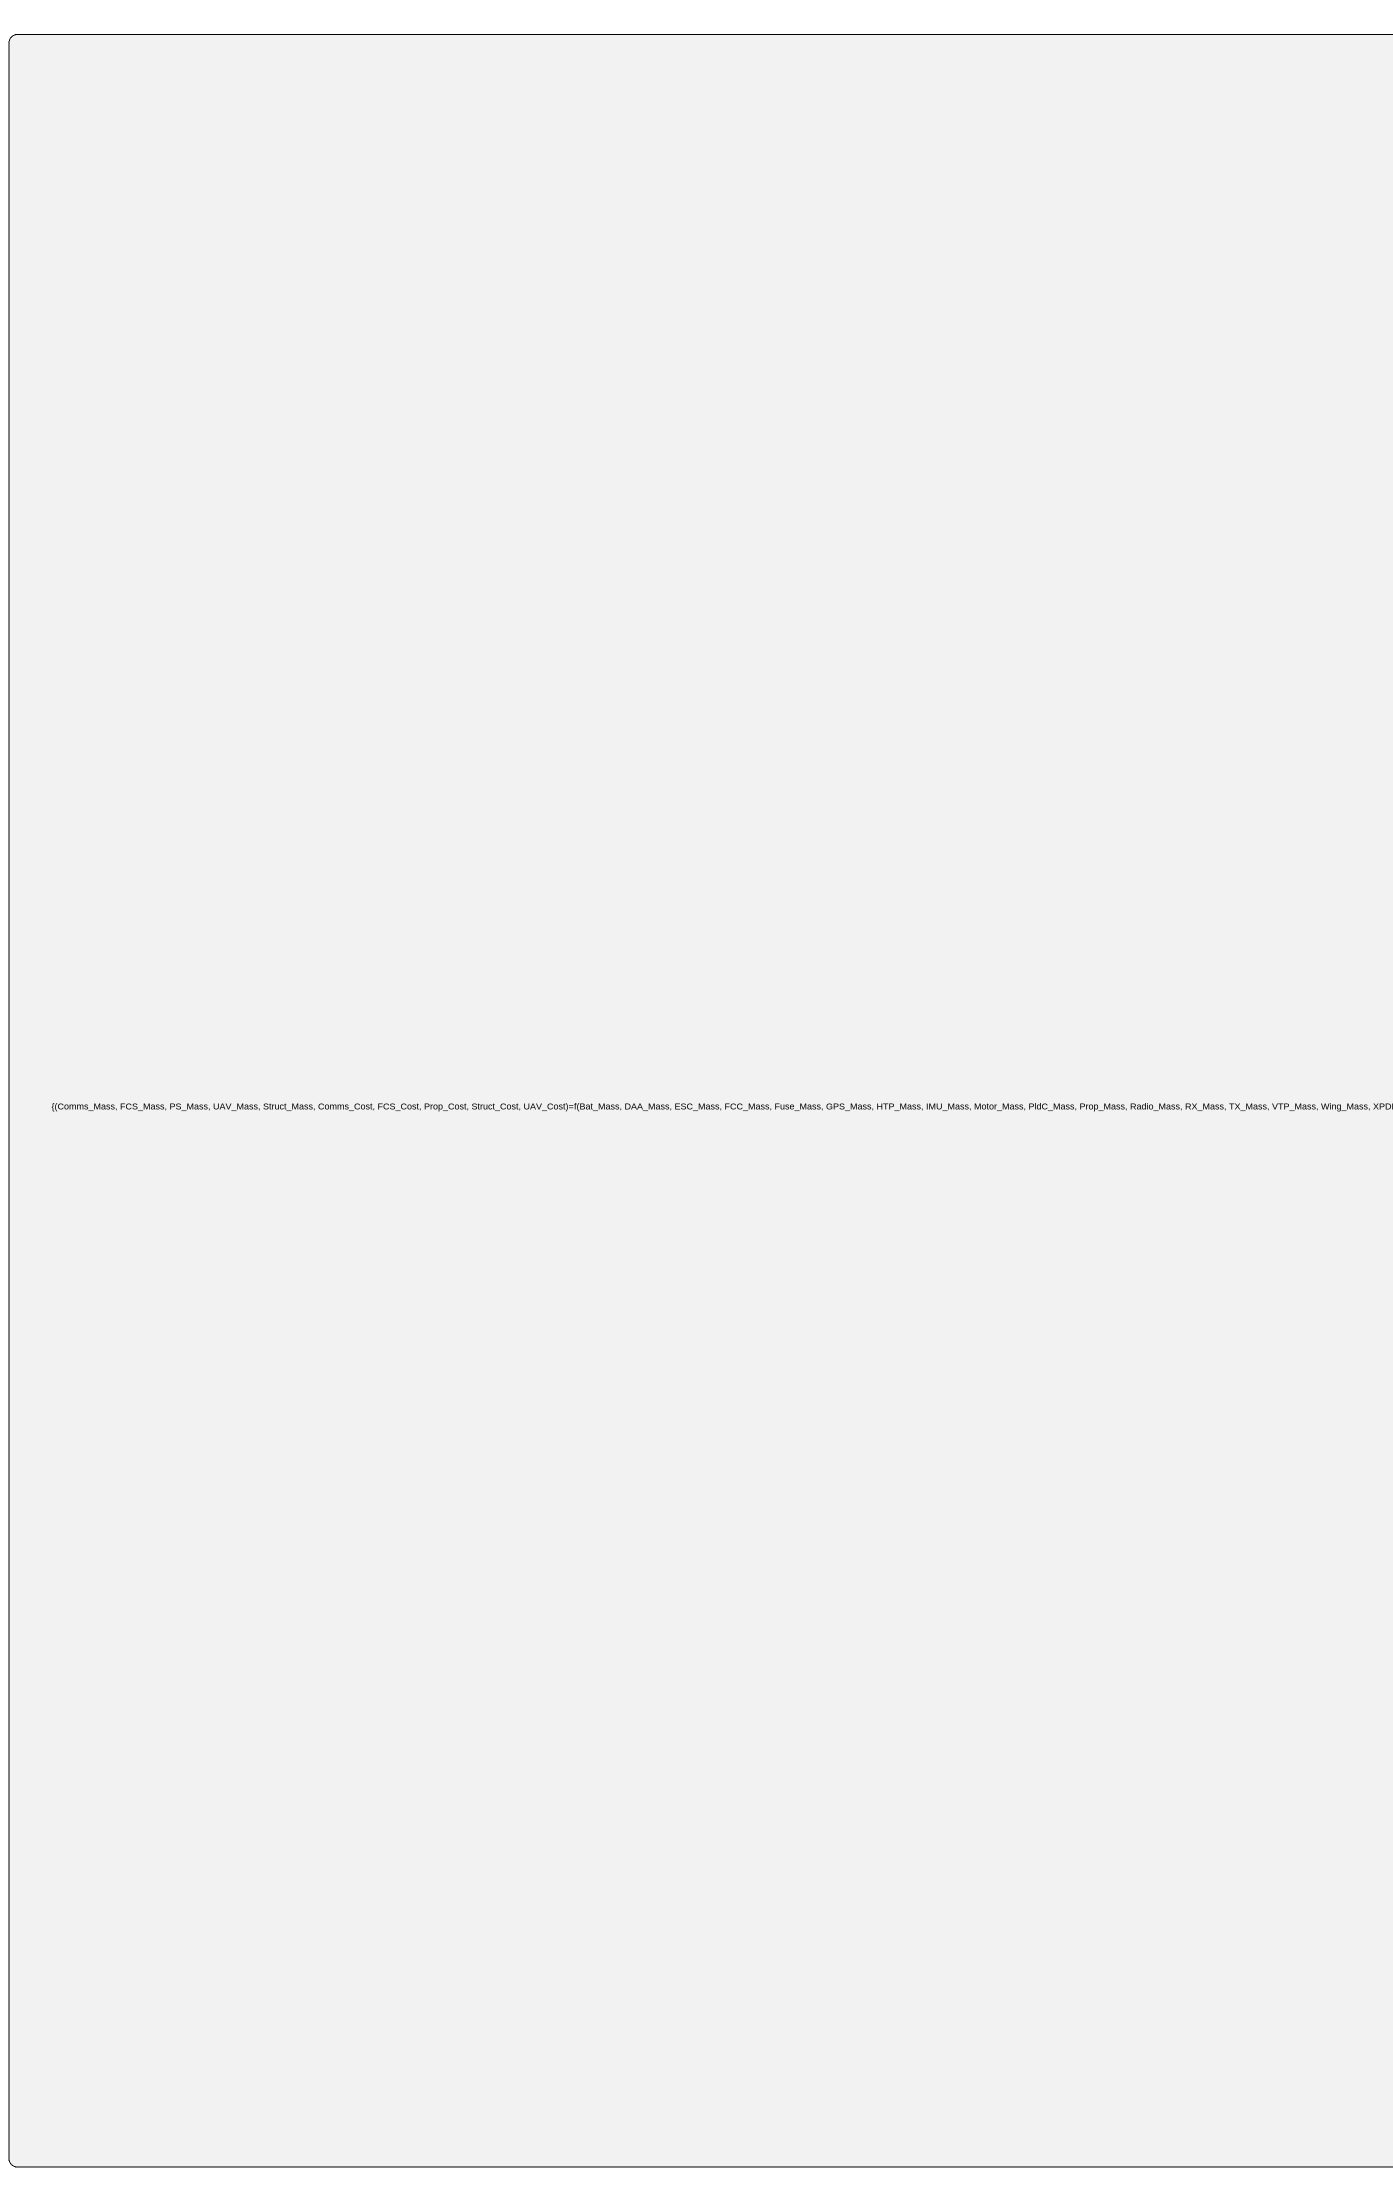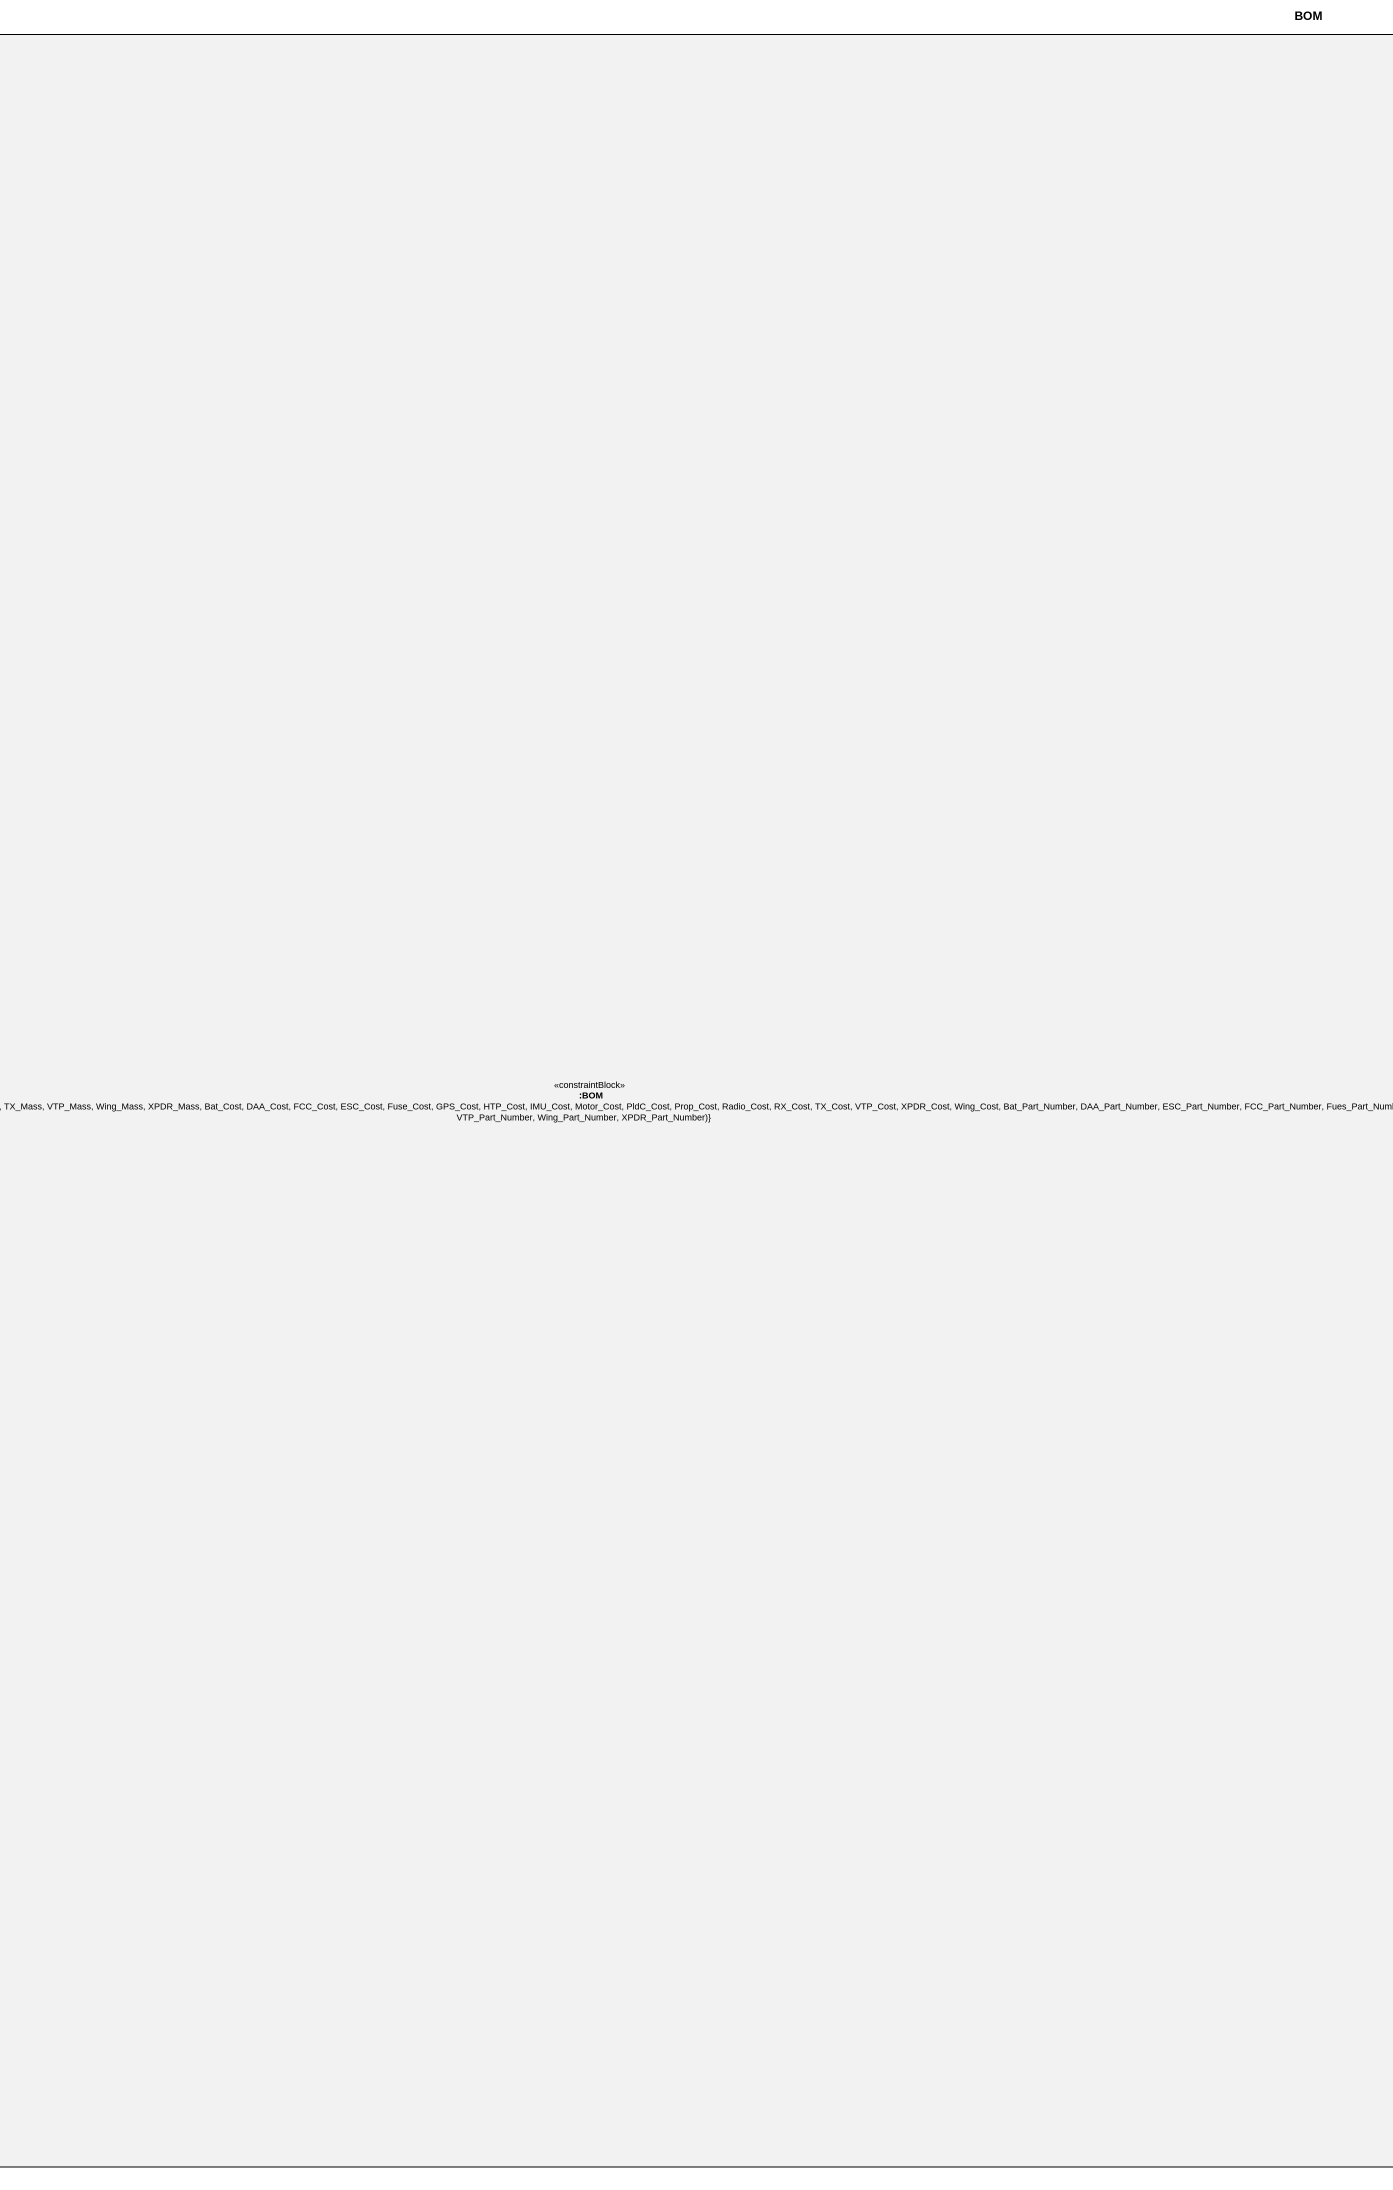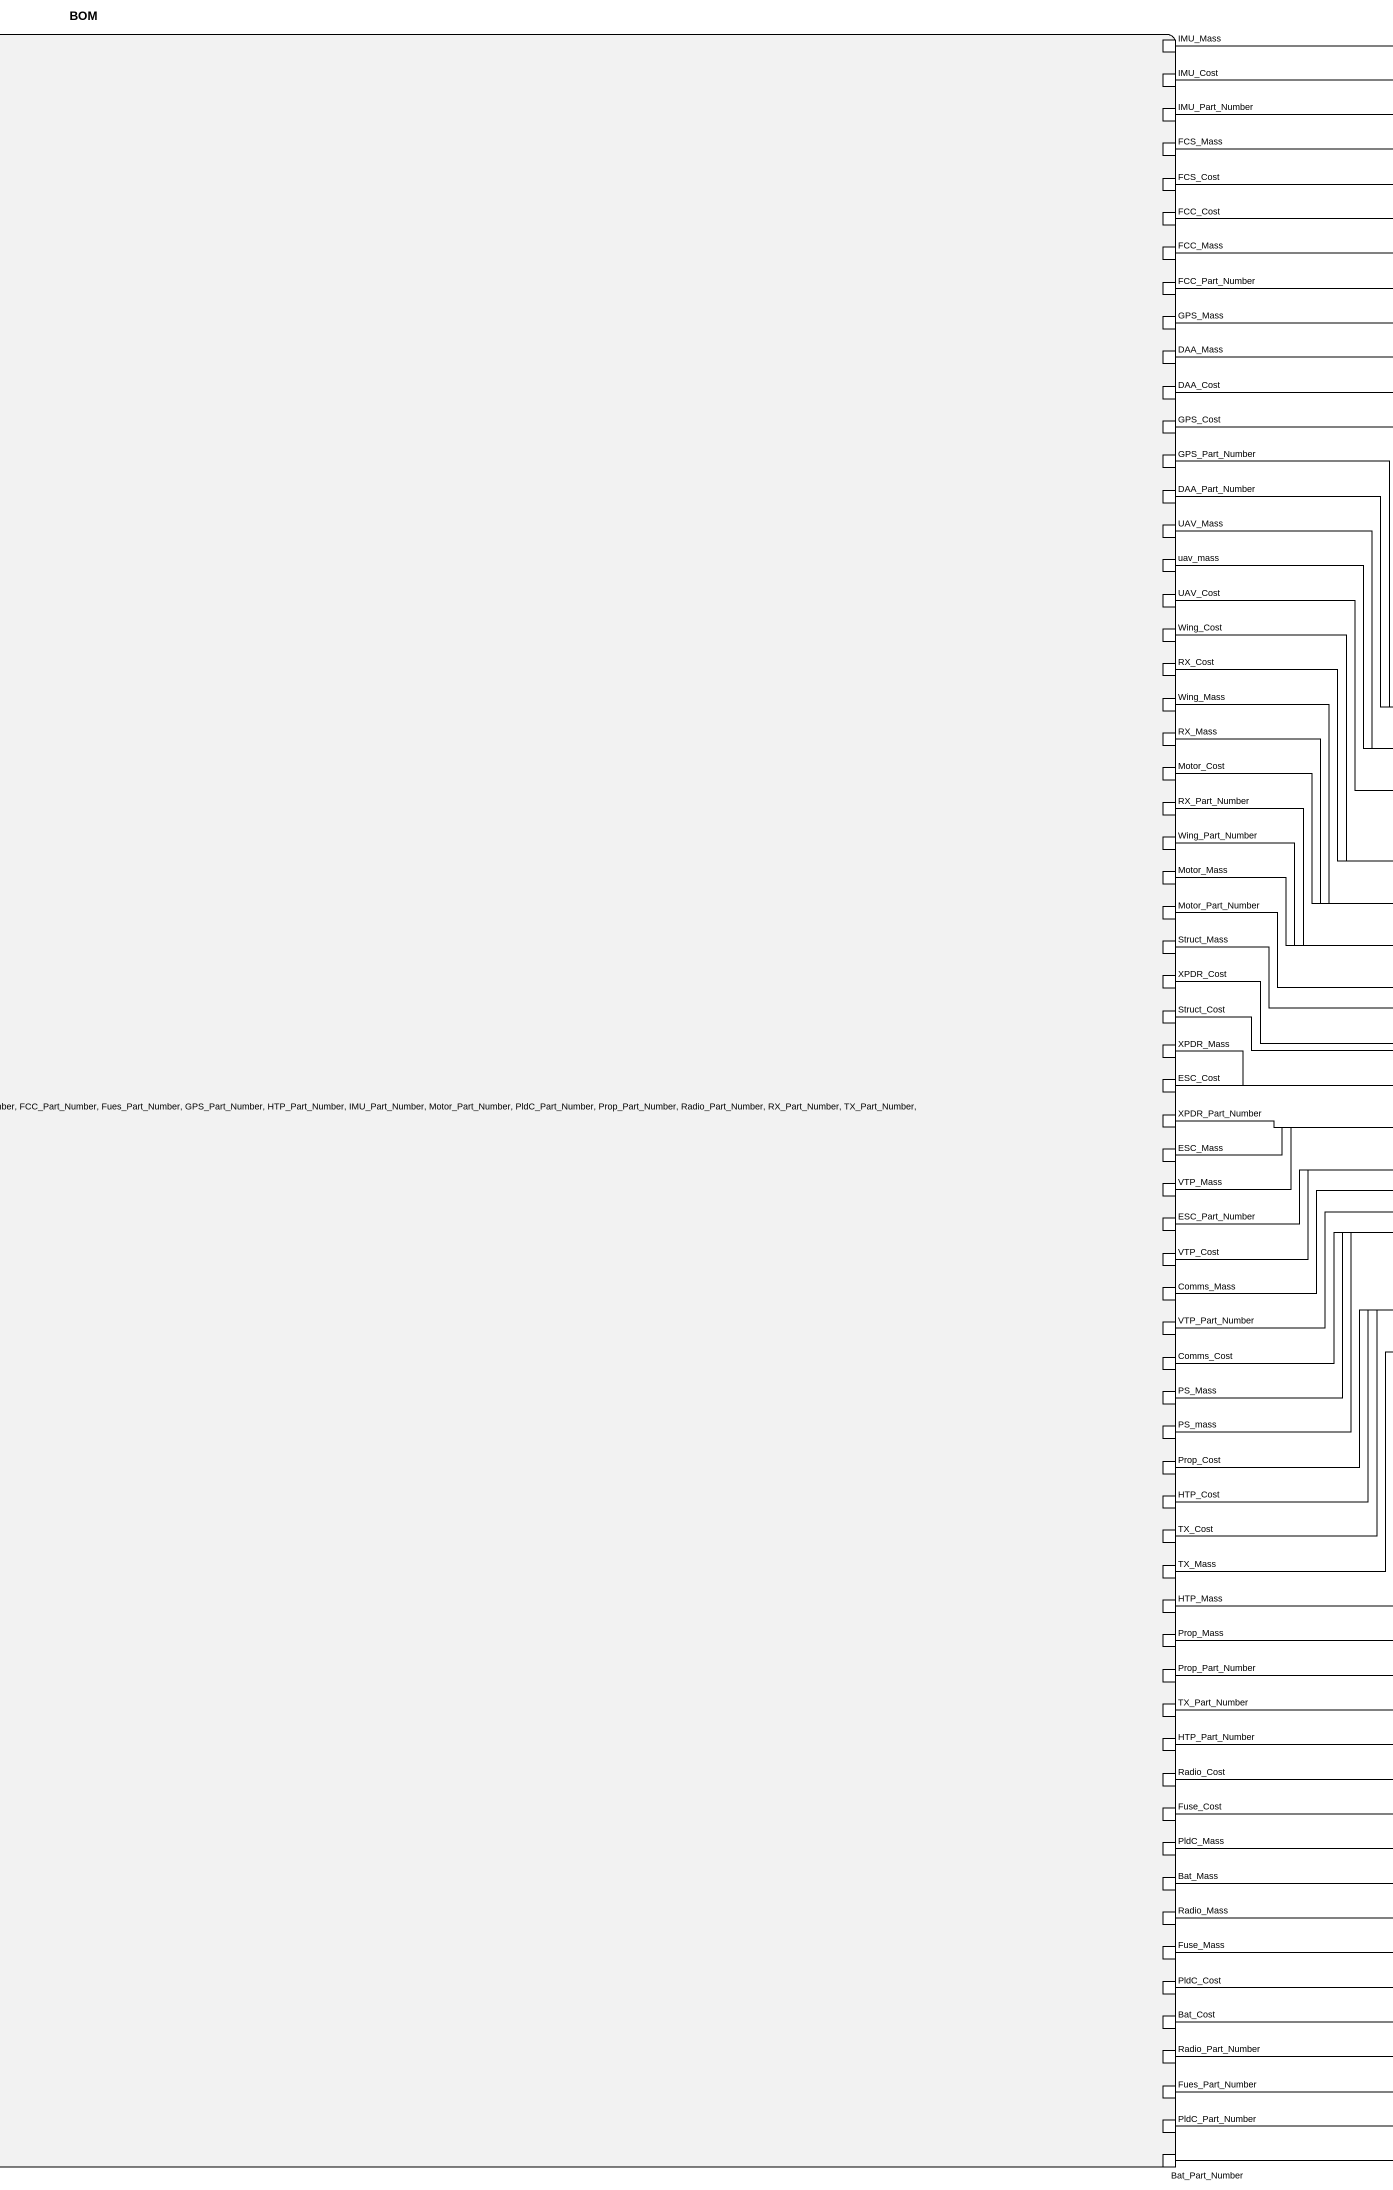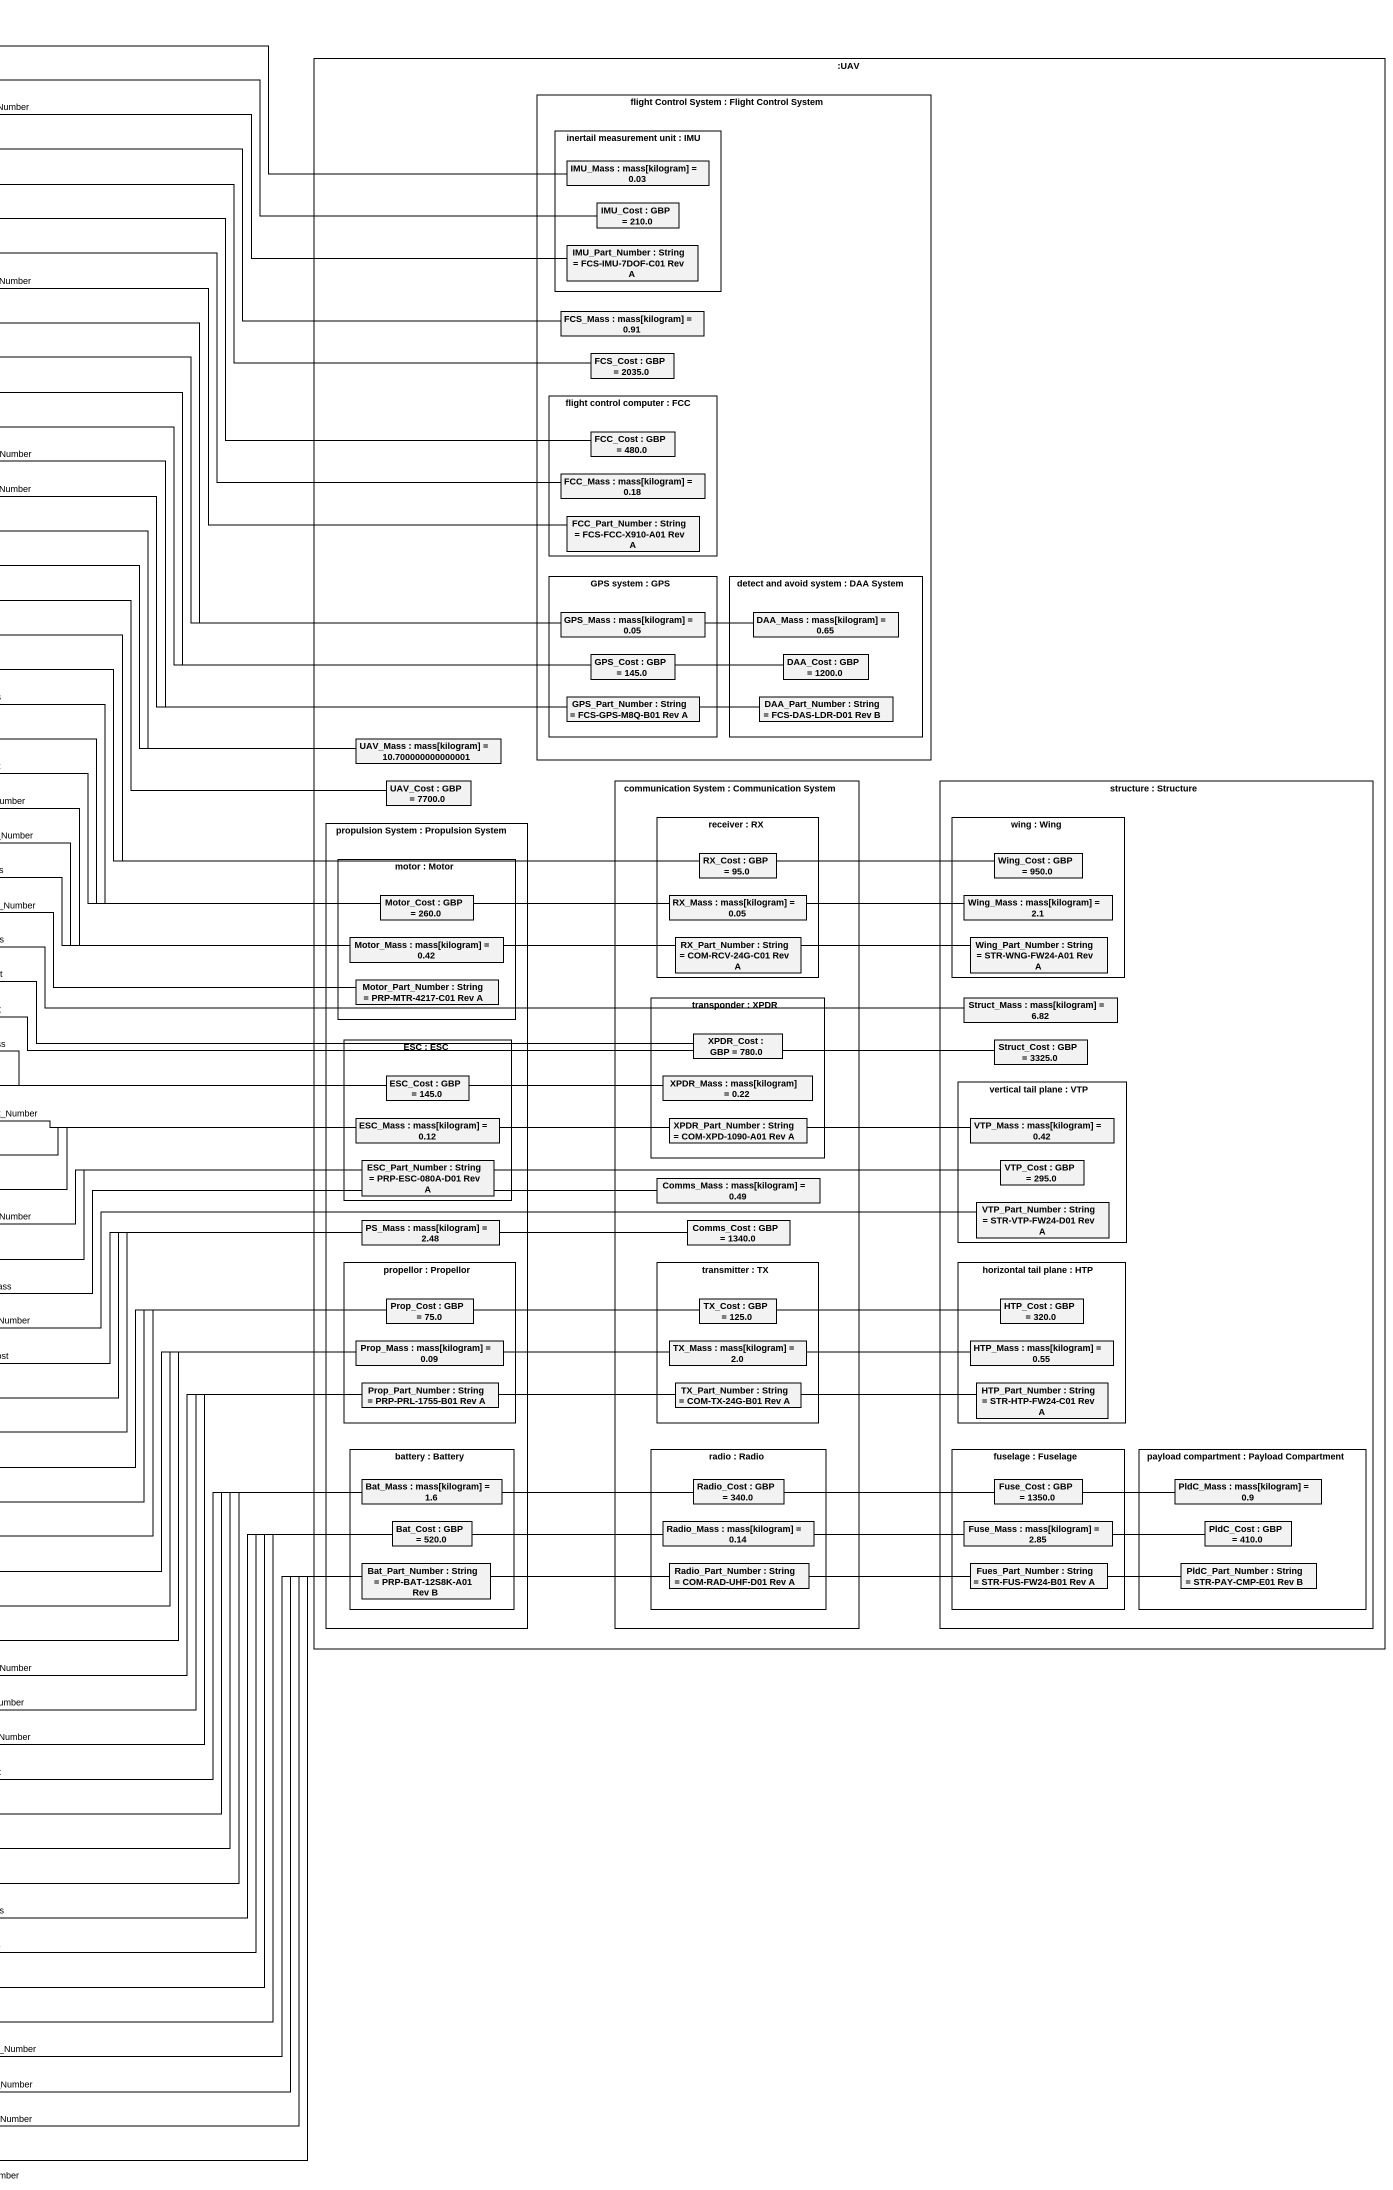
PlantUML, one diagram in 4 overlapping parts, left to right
@startuml
title BOM
rectangle ":BOM\n{(Comms_Mass, FCS_Mass, PS_Mass, UAV_Mass, Struct_Mass, Comms_Cost, FCS_Cost, Prop_Cost, Struct_Cost, UAV_Cost)=f(Bat_Mass, DAA_Mass, ESC_Mass, FCC_Mass, Fuse_Mass, GPS_Mass, HTP_Mass, IMU_Mass, Motor_Mass, PldC_Mass, Prop_Mass, Radio_Mass, RX_Mass, TX_Mass, VTP_Mass, Wing_Mass, XPDR_Mass, Bat_Cost, DAA_Cost, FCC_Cost, ESC_Cost, Fuse_Cost, GPS_Cost, HTP_Cost, IMU_Cost, Motor_Cost, PldC_Cost, Prop_Cost, Radio_Cost, RX_Cost, TX_Cost, VTP_Cost, XPDR_Cost, Wing_Cost, Bat_Part_Number, DAA_Part_Number, ESC_Part_Number, FCC_Part_Number, Fues_Part_Number, GPS_Part_Number, HTP_Part_Number, IMU_Part_Number, Motor_Part_Number, PldC_Part_Number, Prop_Part_Number, Radio_Part_Number, RX_Part_Number, TX_Part_Number, VTP_Part_Number, Wing_Part_Number, XPDR_Part_Number)}" as BOM <<constraintBlock>> {
  port IMU_Mass
  port IMU_Cost
  port IMU_Part_Number
  port FCS_Mass
  port FCS_Cost
  port FCC_Cost
  port FCC_Mass
  port FCC_Part_Number
  port DAA_Mass
  port GPS_Mass
  port DAA_Cost
  port GPS_Cost
  port GPS_Part_Number
  port DAA_Part_Number
  port UAV_Mass
  port uav_mass
  port UAV_Cost
  port RX_Cost
  port Wing_Cost
  port Wing_Mass
  port RX_Mass
  port Motor_Cost
  port RX_Part_Number
  port Wing_Part_Number
  port Motor_Mass
  port Motor_Part_Number
  port Struct_Mass
  port Struct_Cost
  port XPDR_Cost
  port XPDR_Mass
  port ESC_Cost
  port XPDR_Part_Number
  port "ESC_Mass" as ESC_Mass_2
  port "VTP_Mass" as VTP_Mass_2
  port "ESC_Part_Number" as ESC_Part_Number_2
  port "VTP_Cost" as VTP_Cost_2
  port "Comms_Mass" as Comms_Mass_2
  port "Comms_Cost" as Comms_Cost_2
  port "VTP_Part_Number" as VTP_Part_Number_2
  port "PS_Mass" as PS_Mass_2
  port PS_mass
  port "Prop_Cost" as Prop_Cost_2
  port "HTP_Cost" as HTP_Cost_2
  port "TX_Cost" as TX_Cost_2
  port "TX_Mass" as TX_Mass_2
  port "HTP_Mass" as HTP_Mass_2
  port "Prop_Part_Number" as Prop_Part_Number_2
  port "Prop_Mass" as Prop_Mass_2
  port "TX_Part_Number" as TX_Part_Number_2
  port "HTP_Part_Number" as HTP_Part_Number_2
  port "Radio_Cost" as Radio_Cost_2
  port "Fuse_Cost" as Fuse_Cost_2
  port "PldC_Mass" as PldC_Mass_2
  port "Bat_Mass" as Bat_Mass_2
  port "Radio_Mass" as Radio_Mass_2
  port "Fuse_Mass" as Fuse_Mass_2
  port "PldC_Cost" as PldC_Cost_2
  port "Bat_Cost" as Bat_Cost_2
  port "Radio_Part_Number" as Radio_Part_Number_2
  port "Fues_Part_Number" as Fues_Part_Number_2
  port "PldC_Part_Number" as PldC_Part_Number_2
  port "Bat_Part_Number" as Bat_Part_Number_2
}
rectangle ":UAV" as UAV {
  rectangle "flight Control System : Flight Control System" as flight_Control_System {
    rectangle "inertail measurement unit : IMU" as inertail_measurement_unit {
      rectangle "IMU_Mass : mass[kilogram] = 0.03" as IMU_Mass_2
      rectangle "IMU_Cost : GBP = 210.0" as IMU_Cost_2
      rectangle "IMU_Part_Number : String = FCS-IMU-7DOF-C01 Rev A" as IMU_Part_Number_2
    }
    rectangle "FCS_Mass : mass[kilogram] = 0.91" as FCS_Mass_2
    rectangle "FCS_Cost : GBP = 2035.0" as FCS_Cost_2
    rectangle "flight control computer : FCC" as flight_control_computer {
      rectangle "FCC_Cost : GBP = 480.0" as FCC_Cost_2
      rectangle "FCC_Mass : mass[kilogram] = 0.18" as FCC_Mass_2
      rectangle "FCC_Part_Number : String = FCS-FCC-X910-A01 Rev A" as FCC_Part_Number_2
    }
    rectangle "GPS system : GPS" as GPS_system {
      rectangle "GPS_Mass : mass[kilogram] = 0.05" as GPS_Mass_2
      rectangle "GPS_Cost : GBP = 145.0" as GPS_Cost_2
      rectangle "GPS_Part_Number : String = FCS-GPS-M8Q-B01 Rev A" as GPS_Part_Number_2
    }
    rectangle "detect and avoid system : DAA System" as detect_and_avoid_system {
      rectangle "DAA_Mass : mass[kilogram] = 0.65" as DAA_Mass_2
      rectangle "DAA_Cost : GBP = 1200.0" as DAA_Cost_2
      rectangle "DAA_Part_Number : String = FCS-DAS-LDR-D01 Rev B" as DAA_Part_Number_2
    }
  }
  rectangle "UAV_Mass : mass[kilogram] = 10.700000000000001" as UAV_Mass_2
  rectangle "UAV_Cost : GBP = 7700.0" as UAV_Cost_2
  rectangle "communication System : Communication System" as communication_System {
    rectangle "receiver : RX" as receiver {
      rectangle "RX_Cost : GBP = 95.0" as RX_Cost_2
      rectangle "RX_Mass : mass[kilogram] = 0.05" as RX_Mass_2
      rectangle "RX_Part_Number : String = COM-RCV-24G-C01 Rev A" as RX_Part_Number_2
    }
    rectangle "transponder : XPDR" as transponder {
      rectangle "XPDR_Cost : GBP = 780.0" as XPDR_Cost_2
      rectangle "XPDR_Mass : mass[kilogram] = 0.22" as XPDR_Mass_2
      rectangle "XPDR_Part_Number : String = COM-XPD-1090-A01 Rev A" as XPDR_Part_Number_2
    }
    rectangle "Comms_Mass : mass[kilogram] = 0.49" as Comms_Mass
    rectangle "Comms_Cost : GBP = 1340.0" as Comms_Cost
    rectangle "transmitter : TX" as transmitter {
      rectangle "TX_Cost : GBP = 125.0" as TX_Cost
      rectangle "TX_Mass : mass[kilogram] = 2.0" as TX_Mass
      rectangle "TX_Part_Number : String = COM-TX-24G-B01 Rev A" as TX_Part_Number
    }
    rectangle "radio : Radio" as radio {
      rectangle "Radio_Cost : GBP = 340.0" as Radio_Cost
      rectangle "Radio_Mass : mass[kilogram] = 0.14" as Radio_Mass
      rectangle "Radio_Part_Number : String = COM-RAD-UHF-D01 Rev A" as Radio_Part_Number
    }
  }
  rectangle "structure : Structure" as structure {
    rectangle "wing : Wing" as wing {
      rectangle "Wing_Cost : GBP = 950.0" as Wing_Cost_2
      rectangle "Wing_Mass : mass[kilogram] = 2.1" as Wing_Mass_2
      rectangle "Wing_Part_Number : String = STR-WNG-FW24-A01 Rev A" as Wing_Part_Number_2
    }
    rectangle "Struct_Mass : mass[kilogram] = 6.82" as Struct_Mass_2
    rectangle "Struct_Cost : GBP = 3325.0" as Struct_Cost_2
    rectangle "vertical tail plane : VTP" as vertical_tail_plane {
      rectangle "VTP_Mass : mass[kilogram] = 0.42" as VTP_Mass
      rectangle "VTP_Cost : GBP = 295.0" as VTP_Cost
      rectangle "VTP_Part_Number : String = STR-VTP-FW24-D01 Rev A" as VTP_Part_Number
    }
    rectangle "horizontal tail plane : HTP" as horizontal_tail_plane {
      rectangle "HTP_Cost : GBP = 320.0" as HTP_Cost
      rectangle "HTP_Mass : mass[kilogram] = 0.55" as HTP_Mass
      rectangle "HTP_Part_Number : String = STR-HTP-FW24-C01 Rev A" as HTP_Part_Number
    }
    rectangle "fuselage : Fuselage" as fuselage {
      rectangle "Fuse_Cost : GBP = 1350.0" as Fuse_Cost
      rectangle "Fuse_Mass : mass[kilogram] = 2.85" as Fuse_Mass
      rectangle "Fues_Part_Number : String = STR-FUS-FW24-B01 Rev A" as Fues_Part_Number
    }
    rectangle "payload compartment : Payload Compartment" as payload_compartment {
      rectangle "PldC_Mass : mass[kilogram] = 0.9" as PldC_Mass
      rectangle "PldC_Cost : GBP = 410.0" as PldC_Cost
      rectangle "PldC_Part_Number : String = STR-PAY-CMP-E01 Rev B" as PldC_Part_Number
    }
  }
  rectangle "propulsion System : Propulsion System" as propulsion_System {
    rectangle "motor : Motor" as motor {
      rectangle "Motor_Cost : GBP = 260.0" as Motor_Cost_2
      rectangle "Motor_Mass : mass[kilogram] = 0.42" as Motor_Mass_2
      rectangle "Motor_Part_Number : String = PRP-MTR-4217-C01 Rev A" as Motor_Part_Number_2
    }
    rectangle "ESC : ESC" as ESC {
      rectangle "ESC_Cost : GBP = 145.0" as ESC_Cost_2
      rectangle "ESC_Mass : mass[kilogram] = 0.12" as ESC_Mass
      rectangle "ESC_Part_Number : String = PRP-ESC-080A-D01 Rev A" as ESC_Part_Number
    }
    rectangle "PS_Mass : mass[kilogram] = 2.48" as PS_Mass
    rectangle "propellor : Propellor" as propellor {
      rectangle "Prop_Cost : GBP = 75.0" as Prop_Cost
      rectangle "Prop_Mass : mass[kilogram] = 0.09" as Prop_Mass
      rectangle "Prop_Part_Number : String = PRP-PRL-1755-B01 Rev A" as Prop_Part_Number
    }
    rectangle "battery : Battery" as battery {
      rectangle "Bat_Mass : mass[kilogram] = 1.6" as Bat_Mass
      rectangle "Bat_Cost : GBP = 520.0" as Bat_Cost
      rectangle "Bat_Part_Number : String = PRP-BAT-12S8K-A01 Rev B" as Bat_Part_Number
    }
  }
}
IMU_Mass -right- IMU_Mass_2
IMU_Cost -right- IMU_Cost_2
IMU_Part_Number -right- IMU_Part_Number_2
FCS_Mass -right- FCS_Mass_2
FCS_Cost -right- FCS_Cost_2
FCC_Cost -right- FCC_Cost_2
FCC_Mass -right- FCC_Mass_2
FCC_Part_Number -right- FCC_Part_Number_2
DAA_Mass -right- DAA_Mass_2
GPS_Mass -right- GPS_Mass_2
DAA_Cost -right- DAA_Cost_2
GPS_Cost -right- GPS_Cost_2
GPS_Part_Number -right- GPS_Part_Number_2
DAA_Part_Number -right- DAA_Part_Number_2
UAV_Mass -right- UAV_Mass_2
uav_mass -right- UAV_Mass_2
UAV_Cost -right- UAV_Cost_2
RX_Cost -right- RX_Cost_2
Wing_Cost -right- Wing_Cost_2
Wing_Mass -right- Wing_Mass_2
RX_Mass -right- RX_Mass_2
Motor_Cost -right- Motor_Cost_2
RX_Part_Number -right- RX_Part_Number_2
Wing_Part_Number -right- Wing_Part_Number_2
Motor_Mass -right- Motor_Mass_2
Motor_Part_Number -right- Motor_Part_Number_2
Struct_Mass -right- Struct_Mass_2
Struct_Cost -right- Struct_Cost_2
XPDR_Cost -right- XPDR_Cost_2
XPDR_Mass -right- XPDR_Mass_2
ESC_Cost -right- ESC_Cost_2
XPDR_Part_Number -right- XPDR_Part_Number_2
ESC_Mass_2 -right- ESC_Mass
VTP_Mass_2 -right- VTP_Mass
ESC_Part_Number_2 -right- ESC_Part_Number
VTP_Cost_2 -right- VTP_Cost
Comms_Mass_2 -right- Comms_Mass
Comms_Cost_2 -right- Comms_Cost
VTP_Part_Number_2 -right- VTP_Part_Number
PS_Mass_2 -right- PS_Mass
PS_mass -right- PS_Mass
Prop_Cost_2 -right- Prop_Cost
HTP_Cost_2 -right- HTP_Cost
TX_Cost_2 -right- TX_Cost
TX_Mass_2 -right- TX_Mass
HTP_Mass_2 -right- HTP_Mass
Prop_Part_Number_2 -right- Prop_Part_Number
Prop_Mass_2 -right- Prop_Mass
TX_Part_Number_2 -right- TX_Part_Number
HTP_Part_Number_2 -right- HTP_Part_Number
Radio_Cost_2 -right- Radio_Cost
Fuse_Cost_2 -right- Fuse_Cost
PldC_Mass_2 -right- PldC_Mass
Bat_Mass_2 -up- Bat_Mass
Radio_Mass_2 -right- Radio_Mass
Fuse_Mass_2 -right- Fuse_Mass
PldC_Cost_2 -right- PldC_Cost
Bat_Cost_2 -up- Bat_Cost
Radio_Part_Number_2 -up- Radio_Part_Number
Fues_Part_Number_2 -right- Fues_Part_Number
PldC_Part_Number_2 -right- PldC_Part_Number
Bat_Part_Number_2 -up- Bat_Part_Number
@enduml
